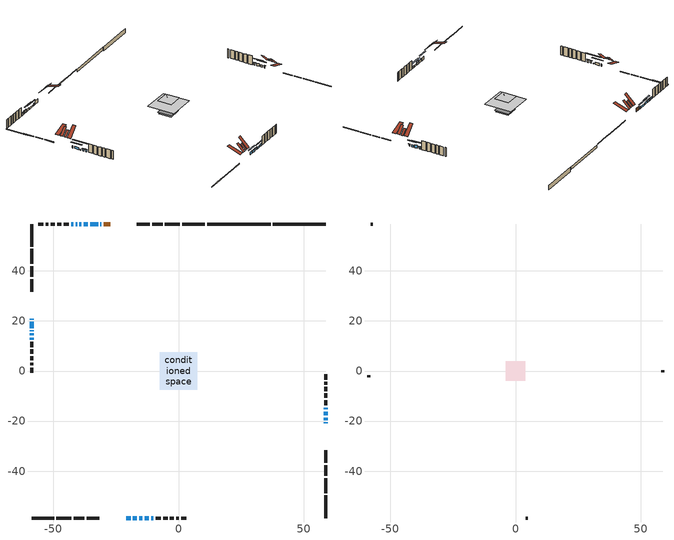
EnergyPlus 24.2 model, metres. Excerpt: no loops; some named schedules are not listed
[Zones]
conditioned space
 floor adiabatic (AdiabaticFloorConstruction): -7.46,-7.46 -7.46,7.46 7.46,7.46 7.46,-7.46 z2.75
 floor foundation (Slab1 construction): -3.57,-3.57 -3.57,3.57 3.57,3.57 3.57,-3.57 z-2.13
 floor foundation (Slab1 construction 1): -3.91,-3.91 -3.91,3.91 3.91,3.91 3.91,-3.91 z-1.22
 wall outside (RimJoist1 construction): 10.52,58.71 1.49,58.71 / -58.71,-58.71 -49.68,-58.71 / -58.71,58.71 -58.71,49.68 / 58.71,-58.71 58.71,-49.68 z0.31:0.61
 wall outside (RimJoist2 construction): 0.56,58.71 -5.44,58.71 / -48.75,-58.71 -42.75,-58.71 / -58.71,48.75 -58.71,42.75 / 58.71,-48.75 58.71,-42.75 z0.31:0.61
 wall outside (RimJoist3 construction): -6.36,58.71 -10.52,58.71 / -41.82,-58.71 -37.67,-58.71 / -58.71,41.82 -58.71,37.67 / 58.71,-41.82 58.71,-37.67 z0.31:0.61
 wall outside (RimJoist4 construction): -11.45,58.71 -16.63,58.71 / -36.74,-58.71 -31.55,-58.71 / -58.71,36.74 -58.71,31.55 / 58.71,-36.74 58.71,-31.55 z0.31:0.61
 wall outside (AdiabaticWallConstruction 1): -27.26,58.71 -29.85,58.71 z0.31:2.34
 wall outside (AdiabaticWallConstruction): 58.71,-20.93 58.71,-20.52 / -40.5,58.71 -41.01,58.71 / 58.71,-15.3 58.71,-14.59 / -41.94,58.71 -42.86,58.71 z0.31:1.38; -30.77,58.71 -31.19,58.71 / -58.71,20.93 -58.71,20.51 / -36.2,58.71 -37.83,58.71 / -38.76,58.71 -39.57,58.71 / -58.71,19.58 -58.71,17.14 / -18.22,-58.71 -16.59,-58.71 / -58.71,13.33 -58.71,12.51 / -10.86,-58.71 -10.02,-58.71 z0.31:1.53; 58.71,-19.59 58.71,-18.58 / -58.71,15.02 -58.71,14.26 z0.31:1.48; 58.71,-17.65 58.71,-16.23 / -20.93,-58.71 -19.15,-58.71 z0.31:1.89; -32.12,58.71 -35.27,58.71 z0.31:1.02; -58.71,16.21 -58.71,15.95 z0.31:0.7; -15.66,-58.71 -14.49,-58.71 z0.31:1.43; -13.57,-58.71 -11.79,-58.71 z0.31:1.17
 wall outside (Wall1 construction): -43.78,58.71 -45.81,58.71 / -9.1,-58.71 -7.07,-58.71 / -58.71,11.59 -58.71,9.56 / 58.71,-13.66 58.71,-11.63 z0.31:5.19
 wall outside (Wall2 construction): -46.74,58.71 -48.49,58.71 / -6.14,-58.71 -4.39,-58.71 / -58.71,8.63 -58.71,6.88 / 58.71,-10.7 58.71,-8.95 z0.31:5.19
 wall outside (Wall3 construction): -49.42,58.71 -51.05,58.71 / -3.46,-58.71 -1.83,-58.71 / -58.71,5.95 -58.71,4.32 / 58.71,-8.02 58.71,-6.39 z0.31:5.19
 wall outside (Wall4 construction): -51.98,58.71 -53.06,58.71 / -0.9,-58.71 0.18,-58.71 / -58.71,3.39 -58.71,2.31 / 58.71,-5.46 58.71,-4.38 z0.31:5.19
 wall outside (Wall5 construction): -53.99,58.71 -56.05,58.71 / 1.11,-58.71 3.17,-58.71 / -58.71,1.38 -58.71,-0.68 / 58.71,-3.45 58.71,-1.39 z0.31:5.19
 wall foundation (FoundationWall1 construction): 37.68,58.71,-2.13 37.68,58.71,0.31 56.61,58.71,0.31 56.61,58.71,0.26 58.71,58.71,0.26 58.71,58.71,-2.13
 wall foundation (FoundationWall2 construction): 36.75,58.71 11.45,58.71 z-1.22:0.3
 window (WindowConstruction): 58.71,-20.93 58.71,-20.52 z0.31:1.38
 window (WindowConstruction 17): -30.77,58.71 -31.19,58.71 z0.31:1.53
 window (WindowConstruction 18): -58.71,20.93 -58.71,20.51 z0.31:1.53
 window (WindowConstruction 7): 58.71,-19.59 58.71,-18.58 z0.31:1.48
 window (WindowConstruction 8): 58.71,-17.65 58.71,-16.23 z0.31:1.89
 window (WindowConstruction 9): -32.12,58.71 -35.27,58.71 z0.31:1.02
 window (WindowConstruction 10): -36.2,58.71 -37.83,58.71 z0.31:1.53
 window (WindowConstruction 11): -38.76,58.71 -39.57,58.71 z0.31:1.53
 window (WindowConstruction 1): -40.5,58.71 -41.01,58.71 z0.31:1.38
 window (WindowConstruction 12): -58.71,19.58 -58.71,17.14 z0.31:1.53
 window (WindowConstruction 13): -20.93,-58.71 -19.15,-58.71 z0.31:1.89
 window (WindowConstruction 14): 58.71,-15.3 58.71,-14.59 z0.31:1.38
 window (WindowConstruction 15): -18.22,-58.71 -16.59,-58.71 z0.31:1.53
 window (WindowConstruction 19): -58.71,16.21 -58.71,15.95 z0.31:0.7
 window (WindowConstruction 2): -41.94,58.71 -42.85,58.71 z0.31:1.38
 window (WindowConstruction 3): -58.71,15.02 -58.71,14.26 z0.31:1.48
 window (WindowConstruction 4): -58.71,13.33 -58.71,12.52 z0.31:1.53
 window (WindowConstruction 5): -15.66,-58.71 -14.5,-58.71 z0.31:1.43
 window (WindowConstruction 6): -13.57,-58.71 -11.79,-58.71 z0.31:1.17
 window (WindowConstruction 16): -10.86,-58.71 -10.02,-58.71 z0.31:1.53
 door (Door): -27.26,58.71 -29.85,58.71 z0.31:2.34
 ceiling adiabatic (AdiabaticFloorConstruction): 7.46,-7.46 7.46,7.46 -7.46,7.46 -7.46,-7.46 z2.75
 roof outside (Roof2 construction): -21.76,58.71,5.19 -21.76,55.05,8.84 -20.47,55.05,8.84 -20.47,58.71,5.19; -26.42,-58.71,5.19 -26.42,-55.05,8.84 -27.72,-55.05,8.84 -27.72,-58.71,5.19; -58.71,26.42,5.19 -55.05,26.42,8.84 -55.05,27.72,8.84 -58.71,27.72,5.19; 58.71,-26.42,5.19 55.05,-26.42,8.84 55.05,-27.72,8.84 58.71,-27.72,5.19
 roof outside (Roof3 construction): -23.63,58.71,5.19 -23.63,56.07,7.83 -22.69,56.07,7.83 -22.69,58.71,5.19; -24.56,-58.71,5.19 -24.56,-56.07,7.83 -25.49,-56.07,7.83 -25.49,-58.71,5.19; -58.71,24.56,5.19 -56.07,24.56,7.83 -56.07,25.49,7.83 -58.71,25.49,5.19; 58.71,-24.56,5.19 56.07,-24.56,7.83 56.07,-25.49,7.83 58.71,-25.49,5.19
attic - vented
 floor to conditioned space (Floor1 construction Reversed): -3.86,-3.86 -3.86,3.86 3.86,3.86 3.86,-3.86 z5.19
 floor to conditioned space (Floor2 construction Reversed): -2.48,-2.48 -2.48,2.48 2.48,2.48 2.48,-2.48 z5.19
 floor to conditioned space (Floor3 construction Reversed): -1.67,-1.67 -1.67,1.67 1.67,1.67 1.67,-1.67 z5.19
 wall outside (Wall6 construction): -56.98,58.71 -57.78,58.71 / 4.1,-58.71 4.9,-58.71 / -58.71,-1.61 -58.71,-2.41 / 58.71,-0.46 58.71,0.34 z0.31:5.19
 roof outside (Roof1 construction): -19.54,58.71,5.19 -19.54,51.2,7.69 -17.56,51.2,7.69 -17.56,58.71,5.19; -28.64,-58.71,5.19 -28.64,-51.2,7.69 -30.62,-51.2,7.69 -30.62,-58.71,5.19; -58.71,28.64,5.19 -51.2,28.64,7.69 -51.2,30.62,7.69 -58.71,30.62,5.19; 58.71,-28.64,5.19 51.2,-28.64,7.69 51.2,-30.62,7.69 58.71,-30.62,5.19
 roof outside (Roof4 construction): -26.33,58.71,5.19 -26.33,53.69,10.21 -24.56,53.69,10.21 -24.56,58.71,5.19; -21.86,-58.71,5.19 -21.86,-53.69,10.21 -23.63,-53.69,10.21 -23.63,-58.71,5.19; -58.71,21.86,5.19 -53.69,21.86,10.21 -53.69,23.63,10.21 -58.71,23.63,5.19; 58.71,-21.86,5.19 53.69,-21.86,10.21 53.69,-23.63,10.21 58.71,-23.63,5.19
shading: 58.71,-20.32 58.71,-21.13 59.12,-21.13 59.12,-20.32 z1.58; 58.71,-16.55 58.71,-21.62 59.12,-21.62 59.12,-16.55 z3.51; 58.71,-14.2 58.71,-19.68 59.12,-19.68 59.12,-14.2 z3.92; -37.3,58.71 -30.09,58.71 -30.09,59.12 -37.3,59.12 z3.05; -39.86,58.71 -34.17,58.71 -34.17,59.12 -39.86,59.12 z3.56; -39.77,58.71 -38.56,58.71 -38.56,59.12 -39.77,59.12 z1.73; -41.21,58.71 -40.3,58.71 -40.3,59.12 -41.21,59.12 z1.58; -58.71,15.11 -58.71,21.61 -59.12,21.61 -59.12,15.11 z3.56; -17.12,-58.71 -22.96,-58.71 -22.96,-59.12 -17.12,-59.12 z3.92; 58.71,-14.39 58.71,-15.5 59.12,-15.5 59.12,-14.39 z1.58; -16.29,-58.71 -18.52,-58.71 -18.52,-59.93 -16.29,-59.93 z1.83; -58.71,11.48 -58.71,20.68 -59.12,20.68 -59.12,11.48 z5.17; -43.06,58.71 -41.74,58.71 -41.74,59.12 -43.06,59.12 z1.58; -58.71,14.06 -58.71,15.22 -59.12,15.22 -59.12,14.06 z1.68; -58.71,12.31 -58.71,13.53 -59.12,13.53 -59.12,12.31 z1.73; -14.29,-58.71 -15.86,-58.71 -15.86,-59.12 -14.29,-59.12 z1.63; -9.76,-58.71 -15.6,-58.71 -15.6,-59.12 -9.76,-59.12 z3.2
[Building]
Building 1: Terrain=Suburbs
[Site:Location]
Ottawa Intl AP_ON: Latitude {deg}=45.32; Longitude {deg}=-75.67; Time Zone {hr}=-5; Elevation {m}=115; Keep Site Location Information=Yes
[Site:GroundTemperature:Shallow]
1.18808, -1.19398, -1.38475, -0.254337, 4.28362, 8.80044, 12.7163, 15.1969, 15.4076, 13.3901, 9.57408, 5.19582
[Site:WaterMainsTemperature]
Calculation Method=Schedule; Temperature Schedule=mains temperature schedule
[Material] Roughness=Rough; Thermal Absorptance=0.9
Name | Thickness {m} | Conductivity {W/m-K} | Density {kg/m3} | Specific Heat {J/kg-K} | Solar Absorptance | Visible Absorptance
asphalt or fiberglass shingles | 0.00635 | 0.162714 | 1121.4 | 1465.45 | 0.4 | 0.4
ceiling loosefill ins | 0.169333 | 0.0480833 | 16.02 | 1046.75 | 0.7 | 0.7
ceiling loosefill ins 1 | 0.0846667 | 0.0480833 | 16.02 | 1046.75 | 0.7 | 0.7
ceiling stud and cavity | 0.1397 | 0.105082 | 65.682 | 1177.47 | 0.7 | 0.7
ceiling stud and cavity 1 | 0.1397 | 0.0936684 | 65.682 | 1177.47 | 0.7 | 0.7
ceiling stud and cavity 2 | 0.0889 | 7.21176 | 20.9862 | 1087.66 | 0.7 | 0.7
concrete 4.0 in. | 0.1016 | 1.803125 | 2242.8 | 837.4 | 0.7 | 0.7
concrete 8.0 in. | 0.2032 | 1.803125 | 2242.8 | 837.4 | 0.7 | 0.7
door material | 0.04445 | 0.053851 | 512.64 | 1214.23 | 0.7 | 0.7
exterior vertical ins | 0.0460229 | 0.029427 | 32.04 | 1214.23 | 0.7 | 0.7
exterior vertical ins 1 | 0.00187669 | 0.029427 | 32.04 | 1214.23 | 0.7 | 0.7
floor covering | 0.0127 | 0.0433444 | 54.468 | 1339.84 | 0.6 | 0.6
floor rigid ins; wall rigid ins 1 | 0.512978 | 0.029427 | 32.04 | 1214.23 | 0.7 | 0.7
floor stud and cavity | 0.1397 | 1.75129 | 37.0049 | 1207.88 | 0.7 | 0.7
furniture material conditioned space 1 | 0.1524 | 0.115458 | 640.8 | 1214.23 | 0.6 | 0.6
gypsum board | 0.0127 | 0.160291 | 801 | 837.4 | 0.6 | 0.6
gypsum board 1 | 0.00254 | 0.160291 | 801 | 837.4 | 0.6 | 0.6
gypsum board 2 | 0.0127 | 0.160291 | 801 | 837.4 | 0.7 | 0.7
osb sheathing 0.5 in. | 0.0127 | 0.115458 | 512.64 | 1214.23 | 0.7 | 0.7
osb sheathing 0.75 in. | 0.01905 | 0.115458 | 512.64 | 1214.23 | 0.7 | 0.7
osb sheathing 2.0 in. | 0.0508 | 0.115458 | 512.64 | 1214.23 | 0.7 | 0.7
rim joist rigid ins; wall rigid ins | 0.051816 | 0.029427 | 32.04 | 1214.23 | 0.7 | 0.7
rim joist stud and cavity | 0.0508 | 0.0402046 | 125.044 | 1163.47 | 0.6 | 0.6
rim joist stud and cavity 1 | 0.0508 | 0.0434763 | 125.044 | 1163.47 | 0.6 | 0.6
rim joist stud and cavity 2 | 0.0508 | 0.0403734 | 125.044 | 1163.47 | 0.6 | 0.6
rim joist stud and cavity 3 | 0.0508 | 0.172285 | 50.32683 | 1063.81 | 0.6 | 0.6
roof stud and cavity | 0.2032 | 0.163124 | 78.34581 | 1123.46 | 0.7 | 0.7
roof stud and cavity 1 | 0.2032 | 0.164052 | 78.34581 | 1123.46 | 0.7 | 0.7
wall stud and cavity | 0.1397 | 0.224124 | 139.0536 | 1170.24 | 0.7 | 0.7
wall stud and cavity 1 | 0.1397 | 0.117713 | 139.0536 | 1170.24 | 0.7 | 0.7
wall stud and cavity 2 | 0.1397 | 0.216185 | 139.0536 | 1170.24 | 0.7 | 0.7
wall stud and cavity 3 | 0.1397 | 0.10344 | 139.0536 | 1170.24 | 0.7 | 0.7
wall stud and cavity 4 | 0.1397 | 0.148854 | 139.0536 | 1170.24 | 0.7 | 0.7
wall stud and cavity 5 | 0.0889 | 6.1454 | 50.32683 | 1063.81 | 0.6 | 0.6
wall stud and cavity 6 | 0.0889 | 0.380278 | 52.3479 | 1209.89 | 0.7 | 0.7
wall stud and cavity 7 | 0.0889 | 0.391764 | 83.0341 | 1211.67 | 0.7 | 0.7
wood siding | 0.0254 | 0.102417 | 544.68 | 1172.36 | 0.4 | 0.4
wood siding 1 | 0.00254 | 0.102417 | 544.68 | 1172.36 | 0.4 | 0.4
wood siding 2; wood siding 3; wood siding 4 | 0.0254 | 0.102417 | 544.68 | 1172.36 | 0.7 | 0.7
[WindowMaterial:SimpleGlazingSystem]
Name | U-Factor {W/m2-K} | Solar Heat Gain Coefficient
WindowMaterial | 2.53863 | 0.42
WindowMaterial 1 | 2.43473 | 0.46
WindowMaterial 10 | 2.31549 | 0.5
WindowMaterial 11 | 3.04227 | 0.45
WindowMaterial 12 | 3.650954 | 0.27
WindowMaterial 2 | 2.25019 | 0.53
WindowMaterial 3 | 2.28085 | 0.52
WindowMaterial 4 | 2.257005 | 0.53
WindowMaterial 5 | 2.19057 | 0.55
WindowMaterial 6 | 2.20988 | 0.55
WindowMaterial 7 | 2.26155 | 0.53
WindowMaterial 8 | 5.03241 | 0.6
WindowMaterial 9 | 2.06622 | 0.6
[Construction]
AdiabaticFloorConstruction: floor stud and cavity, floor rigid ins, osb sheathing 0.75 in., floor covering
AdiabaticWallConstruction: wood siding 3, wall rigid ins 1, wall stud and cavity 6, gypsum board
AdiabaticWallConstruction 1: wood siding 4, wall rigid ins 1, wall stud and cavity 6, gypsum board
Door: door material
Floor1 construction Reversed: gypsum board, ceiling stud and cavity, ceiling loosefill ins
Floor2 construction Reversed: gypsum board, ceiling stud and cavity 1, ceiling loosefill ins 1
Floor3 construction Reversed: gypsum board 1, ceiling stud and cavity 2
FoundationWall1 construction; FoundationWall2 construction: concrete 8.0 in., gypsum board 2
furniture construction conditioned space 1: furniture material conditioned space 1
PartitionWallConstruction: gypsum board, wall stud and cavity 7, gypsum board
RimJoist1 construction: wood siding 2, rim joist rigid ins, osb sheathing 2.0 in., rim joist stud and cavity
RimJoist2 construction: wood siding 2, osb sheathing 2.0 in., rim joist stud and cavity 1
RimJoist3 construction: wood siding 2, rim joist rigid ins, osb sheathing 2.0 in., rim joist stud and cavity 2
RimJoist4 construction: wood siding 2, rim joist stud and cavity 3
Roof1 construction; Roof4 construction: asphalt or fiberglass shingles
Roof2 construction: asphalt or fiberglass shingles, osb sheathing 0.75 in., roof stud and cavity, gypsum board
Roof3 construction: asphalt or fiberglass shingles, osb sheathing 0.75 in., roof stud and cavity 1, gypsum board
Slab1 construction; Slab1 construction 1: concrete 4.0 in.
Wall1 construction: wood siding, wall rigid ins, osb sheathing 0.5 in., wall stud and cavity, gypsum board
Wall2 construction: wood siding, osb sheathing 0.5 in., wall stud and cavity 1, gypsum board
Wall3 construction: wood siding, wall rigid ins, osb sheathing 0.5 in., wall stud and cavity 2, gypsum board
Wall4 construction: wood siding, osb sheathing 0.5 in., wall stud and cavity 3, gypsum board
Wall5 construction: wood siding, osb sheathing 0.5 in., wall stud and cavity 4, gypsum board
Wall6 construction: wood siding 1, wall stud and cavity 5
WindowConstruction: WindowMaterial
WindowConstruction 1: WindowMaterial 1
WindowConstruction 10; WindowConstruction 11; WindowConstruction 4: WindowMaterial 4
WindowConstruction 12; WindowConstruction 15: WindowMaterial 8
WindowConstruction 13: WindowMaterial 9
WindowConstruction 14: WindowMaterial 10
WindowConstruction 16; WindowConstruction 17; WindowConstruction 18: WindowMaterial 11
WindowConstruction 19: WindowMaterial 12
WindowConstruction 2: WindowMaterial 2
WindowConstruction 3: WindowMaterial 3
WindowConstruction 5; WindowConstruction 6: WindowMaterial 5
WindowConstruction 7: WindowMaterial 6
WindowConstruction 8; WindowConstruction 9: WindowMaterial 7
[Zone] Multiplier=1; Part of Total Floor Area=Yes
Name | Volume {m3}
attic - vented | 85.793
conditioned space | 767.9
[Space]
Name | Zone | Volume {m3}
attic - vented 1 | attic - vented | 85.793
conditioned space 1 | conditioned space | 767.9
[ZoneInfiltration:EffectiveLeakageArea]
infil attic - vented 1: Zone or Space=attic - vented 1; Schedule=Always On Discrete; Effective Air Leakage Area {cm2}=4005.89; Stack Coefficient=0.000688408; Wind Coefficient=1.77273e-05
[ZoneMixing]
whole house fan mix: Zone or Space=attic - vented; Schedule=Always On Continuous; Design Flow Rate Calculation Method=Flow/Zone; Design Flow Rate {m3/s}=0; Source Zone or Space=conditioned space
[SurfaceProperty:ExposedFoundationPerimeter] Exposed Perimeter Calculation Method=TotalExposedPerimeter
Name | Total Exposed Perimeter {m}
Slab1 | 21.031
Slab1 1 | 25.298
[InternalMass] Zone or ZoneList=conditioned space; Space or SpaceList=conditioned space 1
Name | Construction | Surface Area {m2}
furniture mass conditioned space 1 | furniture construction conditioned space 1 | 133.932
partition wall mass | PartitionWallConstruction | 334.83
[Lights]
interior lighting: Zone or ZoneList or Space or SpaceList=conditioned space 1; Schedule=interior lighting schedule; Design Level Calculation Method=LightingLevel; Lighting Level {W}=343.2; Return Air Fraction=0; Fraction Radiant=0.6; Fraction Visible=0.2; Fraction Replaceable=1
[People]
occupants: Zone or ZoneList or Space or SpaceList=conditioned space 1; Number of People Schedule=occupants schedule; Number of People Calculation Method=People; Number of People=3; Fraction Radiant=0.314171; Sensible Heat Fraction=0.56303; Activity Level Schedule=occupants activity schedule; Carbon Dioxide Generation Rate {m3/s-W}=0; Enable ASHRAE 55 Comfort Warnings=No; Mean Radiant Temperature Calculation Type=EnclosureAveraged
[ElectricEquipment] Zone or ZoneList or Space or SpaceList=conditioned space 1; Design Level Calculation Method=EquipmentLevel
Name | Schedule | Design Level {W} | Fraction Latent | Fraction Radiant | Fraction Lost
clothes dryer | clothes dryer schedule | 140.772 | 0.015 | 0.081 | 0.85
clothes washer | clothes washer schedule | 32.1985 | 0.03 | 0.162 | 0.7
cooking range | cooking range schedule | 215.147 | 0.08 | 0.432 | 0.2
dishwasher | dishwasher schedule | 66.8632 | 0.3 | 0.18 | 0.4
fridge | fridge schedule | 72.9452 | 0 | 0.6 | 0
mech vent bath fan 0 | mech vent bath fan 0 schedule | 50.2 | 0 | 0 | 1
mech vent bath fan 1 | mech vent bath fan 1 schedule | 50.2 | 0 | 0 | 1
mech vent house fan | mech vent house fan schedule | 0 | 0 | 0 | 1
mech vent house fan cfis | mech vent house fan cfis schedule | 0 | 0 | 0 | 0
mech vent range fan 0 | mech vent range fan 0 schedule | 57 | 0 | 0 | 1
misc plug loads | misc plug loads schedule | 494.7 | 0.045 | 0.513 | 0.1
whole house fan | Always On Discrete | 0 | 0 | 0 | 1
[OtherEquipment] Zone or ZoneList or Space or SpaceList=conditioned space 1; Design Level Calculation Method=EquipmentLevel
Name | Fuel Type | Schedule | Design Level {W} | Fraction Latent | Fraction Radiant | Fraction Lost
clothes dryer 1 | Electricity | clothes dryer schedule | 0 | 0.015 | 0.081 | 0.85
cooking range 1 | Electricity | cooking range schedule | 0 | 0.08 | 0.432 | 0.2
general water use latent | None | general water use schedule | 62.594 | 1 | 0 | 0
general water use sensible | None | general water use schedule | -61.6891 | 0 | 0.6 | 0
mech vent house fan latent load | None | Always On Discrete | 0 | 1 | 0 | 0
mech vent house fan sensible load | None | Always On Discrete | 0 | 0 | 0 | 0
water heater energy adjustment1 | Electricity | Always On Discrete | 0.01 | 0 | 0 | 1
[ZoneInfiltration:DesignFlowRate] Zone or ZoneList or Space or SpaceList=conditioned space 1; Schedule=Always On Discrete; Design Flow Rate Calculation Method=Flow/Zone; Design Flow Rate {m3/s}=0
infil flow; natural vent flow; whole house fan flow
[Foundation:Kiva] Initial Indoor Air Temperature {C}=18; Wall Depth Below Slab {m}=0.2032; Custom Block X Position 1 {m}=0.2159; Custom Block Z Position 1 {m}=0
Name | Wall Height Above Grade {m} | Custom Block Material Name 1 | Custom Block Depth 1 {m}
Foundation Kiva 1 | 0.309982 | exterior vertical ins | 2.43998
Foundation Kiva 2 | 0.300015 | exterior vertical ins 1 | 1.52001
[Foundation:Kiva:Settings]
Soil Conductivity {W/m-K}=0.849921; Soil Density {kg/m3}=1842.3; Soil Specific Heat {J/kg-K}=418.7; Ground Solar Absorptivity=0.9; Ground Thermal Absorptivity=0.9; Ground Surface Roughness {m}=0.03; Far-Field Width {m}=40; Deep-Ground Boundary Condition=ZeroFlux; Deep-Ground Depth {m}=40; Minimum Cell Dimension {m}=0.2; Maximum Cell Growth Coefficient=3; Simulation Timestep=Timestep
[Exterior:Lights]
exterior lighting: Schedule=exterior lighting schedule; Design Level {W}=75.6
[Schedule:Constant]
Name | Hourly Value
Always On Continuous; mech vent house fan schedule; mech vent house fan cfis schedule; Always On Discrete | 1
occupants activity schedule | 117.228
fridge schedule | 0
[Schedule:Week:Daily]
interior lighting schedule Week Rule - Jan1-Jan27: interior lighting schedule day, interior lighting schedule day, interior lighting schedule day, interior lighting schedule day, interior lighting schedule day, interior lighting schedule day, interior lighting schedule day, interior lighting schedule default day, interior lighting schedule default day, interior lighting schedule default day, interior lighting schedule default day, interior lighting schedule default day
interior lighting schedule Week Rule - Jan28-Feb3: interior lighting schedule day, interior lighting schedule day, interior lighting schedule day, interior lighting schedule day, interior lighting schedule day 1, interior lighting schedule day 1, interior lighting schedule day 1, interior lighting schedule default day, interior lighting schedule default day, interior lighting schedule default day, interior lighting schedule default day, interior lighting schedule default day
interior lighting schedule Week Rule - Feb4-Feb24: interior lighting schedule day 1, interior lighting schedule day 1, interior lighting schedule day 1, interior lighting schedule day 1, interior lighting schedule day 1, interior lighting schedule day 1, interior lighting schedule day 1, interior lighting schedule default day, interior lighting schedule default day, interior lighting schedule default day, interior lighting schedule default day, interior lighting schedule default day
interior lighting schedule Week Rule - Feb25-Mar3: interior lighting schedule day 1, interior lighting schedule day 1, interior lighting schedule day 1, interior lighting schedule day 1, interior lighting schedule day 2, interior lighting schedule day 2, interior lighting schedule day 2, interior lighting schedule default day, interior lighting schedule default day, interior lighting schedule default day, interior lighting schedule default day, interior lighting schedule default day
interior lighting schedule Week Rule - Mar4-Mar31: interior lighting schedule day 2, interior lighting schedule day 2, interior lighting schedule day 2, interior lighting schedule day 2, interior lighting schedule day 2, interior lighting schedule day 2, interior lighting schedule day 2, interior lighting schedule default day, interior lighting schedule default day, interior lighting schedule default day, interior lighting schedule default day, interior lighting schedule default day
interior lighting schedule Week Rule - Apr1-Apr28: interior lighting schedule day 3, interior lighting schedule day 3, interior lighting schedule day 3, interior lighting schedule day 3, interior lighting schedule day 3, interior lighting schedule day 3, interior lighting schedule day 3, interior lighting schedule default day, interior lighting schedule default day, interior lighting schedule default day, interior lighting schedule default day, interior lighting schedule default day
interior lighting schedule Week Rule - Apr29-May5: interior lighting schedule day 3, interior lighting schedule day 3, interior lighting schedule day 4, interior lighting schedule day 4, interior lighting schedule day 4, interior lighting schedule day 4, interior lighting schedule day 4, interior lighting schedule default day, interior lighting schedule default day, interior lighting schedule default day, interior lighting schedule default day, interior lighting schedule default day
interior lighting schedule Week Rule - May6-May26: interior lighting schedule day 4, interior lighting schedule day 4, interior lighting schedule day 4, interior lighting schedule day 4, interior lighting schedule day 4, interior lighting schedule day 4, interior lighting schedule day 4, interior lighting schedule default day, interior lighting schedule default day, interior lighting schedule default day, interior lighting schedule default day, interior lighting schedule default day
interior lighting schedule Week Rule - May27-Jun2: interior lighting schedule day 4, interior lighting schedule day 4, interior lighting schedule day 4, interior lighting schedule day 4, interior lighting schedule day 4, interior lighting schedule day 5, interior lighting schedule day 5, interior lighting schedule default day, interior lighting schedule default day, interior lighting schedule default day, interior lighting schedule default day, interior lighting schedule default day
interior lighting schedule Week Rule - Jun3-Jun30: interior lighting schedule day 5, interior lighting schedule day 5, interior lighting schedule day 5, interior lighting schedule day 5, interior lighting schedule day 5, interior lighting schedule day 5, interior lighting schedule day 5, interior lighting schedule default day, interior lighting schedule default day, interior lighting schedule default day, interior lighting schedule default day, interior lighting schedule default day
interior lighting schedule Week Rule - Jul1-Jul28: interior lighting schedule day 6, interior lighting schedule day 6, interior lighting schedule day 6, interior lighting schedule day 6, interior lighting schedule day 6, interior lighting schedule day 6, interior lighting schedule day 6, interior lighting schedule default day, interior lighting schedule default day, interior lighting schedule default day, interior lighting schedule default day, interior lighting schedule default day
interior lighting schedule Week Rule - Jul29-Aug4: interior lighting schedule day 6, interior lighting schedule day 6, interior lighting schedule day 6, interior lighting schedule day 7, interior lighting schedule day 7, interior lighting schedule day 7, interior lighting schedule day 7, interior lighting schedule default day, interior lighting schedule default day, interior lighting schedule default day, interior lighting schedule default day, interior lighting schedule default day
interior lighting schedule Week Rule - Aug5-Aug25: interior lighting schedule day 7, interior lighting schedule day 7, interior lighting schedule day 7, interior lighting schedule day 7, interior lighting schedule day 7, interior lighting schedule day 7, interior lighting schedule day 7, interior lighting schedule default day, interior lighting schedule default day, interior lighting schedule default day, interior lighting schedule default day, interior lighting schedule default day
interior lighting schedule Week Rule - Aug26-Sep1: interior lighting schedule day 7, interior lighting schedule day 7, interior lighting schedule day 7, interior lighting schedule day 7, interior lighting schedule day 7, interior lighting schedule day 7, interior lighting schedule day 8, interior lighting schedule default day, interior lighting schedule default day, interior lighting schedule default day, interior lighting schedule default day, interior lighting schedule default day
interior lighting schedule Week Rule - Sep2-Sep29: interior lighting schedule day 8, interior lighting schedule day 8, interior lighting schedule day 8, interior lighting schedule day 8, interior lighting schedule day 8, interior lighting schedule day 8, interior lighting schedule day 8, interior lighting schedule default day, interior lighting schedule default day, interior lighting schedule default day, interior lighting schedule default day, interior lighting schedule default day
interior lighting schedule Week Rule - Sep30-Oct6: interior lighting schedule day 8, interior lighting schedule day 9, interior lighting schedule day 9, interior lighting schedule day 9, interior lighting schedule day 9, interior lighting schedule day 9, interior lighting schedule day 9, interior lighting schedule default day, interior lighting schedule default day, interior lighting schedule default day, interior lighting schedule default day, interior lighting schedule default day
interior lighting schedule Week Rule - Oct7-Oct27: interior lighting schedule day 9, interior lighting schedule day 9, interior lighting schedule day 9, interior lighting schedule day 9, interior lighting schedule day 9, interior lighting schedule day 9, interior lighting schedule day 9, interior lighting schedule default day, interior lighting schedule default day, interior lighting schedule default day, interior lighting schedule default day, interior lighting schedule default day
interior lighting schedule Week Rule - Oct28-Nov3: interior lighting schedule day 9, interior lighting schedule day 9, interior lighting schedule day 9, interior lighting schedule day 9, interior lighting schedule day 10, interior lighting schedule day 10, interior lighting schedule day 10, interior lighting schedule default day, interior lighting schedule default day, interior lighting schedule default day, interior lighting schedule default day, interior lighting schedule default day
interior lighting schedule Week Rule - Nov4-Nov24: interior lighting schedule day 10, interior lighting schedule day 10, interior lighting schedule day 10, interior lighting schedule day 10, interior lighting schedule day 10, interior lighting schedule day 10, interior lighting schedule day 10, interior lighting schedule default day, interior lighting schedule default day, interior lighting schedule default day, interior lighting schedule default day, interior lighting schedule default day
interior lighting schedule Week Rule - Nov25-Dec1: interior lighting schedule day 10, interior lighting schedule day 10, interior lighting schedule day 10, interior lighting schedule day 10, interior lighting schedule day 10, interior lighting schedule day 10, interior lighting schedule day 11, interior lighting schedule default day, interior lighting schedule default day, interior lighting schedule default day, interior lighting schedule default day, interior lighting schedule default day
interior lighting schedule Week Rule - Dec2-Dec31: interior lighting schedule day 11, interior lighting schedule day 11, interior lighting schedule day 11, interior lighting schedule day 11, interior lighting schedule day 11, interior lighting schedule day 11, interior lighting schedule day 11, interior lighting schedule default day, interior lighting schedule default day, interior lighting schedule default day, interior lighting schedule default day, interior lighting schedule default day
occupants schedule Week Rule - Jan1-Dec31: occupants schedule day, occupants schedule day, occupants schedule day, occupants schedule day, occupants schedule day, occupants schedule day, occupants schedule day, occupants schedule default day, occupants schedule default day, occupants schedule default day, occupants schedule default day, occupants schedule default day
clothes dryer schedule Week Rule - Jan1-Dec31: clothes dryer schedule day, clothes dryer schedule day, clothes dryer schedule day, clothes dryer schedule day, clothes dryer schedule day, clothes dryer schedule day, clothes dryer schedule day, clothes dryer schedule default day, clothes dryer schedule default day, clothes dryer schedule default day, clothes dryer schedule default day, clothes dryer schedule default day
clothes washer schedule Week Rule - Jan1-Dec31: clothes washer schedule day, clothes washer schedule day, clothes washer schedule day, clothes washer schedule day, clothes washer schedule day, clothes washer schedule day, clothes washer schedule day, clothes washer schedule default day, clothes washer schedule default day, clothes washer schedule default day, clothes washer schedule default day, clothes washer schedule default day
cooking range schedule Week Rule - Jan1-Dec31: cooking range schedule day, cooking range schedule day, cooking range schedule day, cooking range schedule day, cooking range schedule day, cooking range schedule day, cooking range schedule day, cooking range schedule default day, cooking range schedule default day, cooking range schedule default day, cooking range schedule default day, cooking range schedule default day
dishwasher schedule Week Rule - Jan1-Dec31: dishwasher schedule day, dishwasher schedule day, dishwasher schedule day, dishwasher schedule day, dishwasher schedule day, dishwasher schedule day, dishwasher schedule day, dishwasher schedule default day, dishwasher schedule default day, dishwasher schedule default day, dishwasher schedule default day, dishwasher schedule default day
mech vent bath fan 0 schedule Week Rule - Jan1-Dec31: mech vent bath fan 0 schedule day, mech vent bath fan 0 schedule day, mech vent bath fan 0 schedule day, mech vent bath fan 0 schedule day, mech vent bath fan 0 schedule day, mech vent bath fan 0 schedule day, mech vent bath fan 0 schedule day, mech vent bath fan 0 schedule default day, mech vent bath fan 0 schedule default day, mech vent bath fan 0 schedule default day, mech vent bath fan 0 schedule default day, mech vent bath fan 0 schedule default day
mech vent bath fan 1 schedule Week Rule - Jan1-Dec31: mech vent bath fan 1 schedule day, mech vent bath fan 1 schedule day, mech vent bath fan 1 schedule day, mech vent bath fan 1 schedule day, mech vent bath fan 1 schedule day, mech vent bath fan 1 schedule day, mech vent bath fan 1 schedule day, mech vent bath fan 1 schedule default day, mech vent bath fan 1 schedule default day, mech vent bath fan 1 schedule default day, mech vent bath fan 1 schedule default day, mech vent bath fan 1 schedule default day
[Schedule:Year]
interior lighting schedule: interior lighting schedule Week Rule - Jan1-Jan27, 1, 1, 1, 27, interior lighting schedule Week Rule - Jan28-Feb3, 1, 28, 2, 3, interior lighting schedule Week Rule - Feb4-Feb24, 2, 4, 2, 24, interior lighting schedule Week Rule - Feb25-Mar3, 2, 25, 3, 3, interior lighting schedule Week Rule - Mar4-Mar31, 3, 4, 3, 31, interior lighting schedule Week Rule - Apr1-Apr28, 4, 1, 4, 28, interior lighting schedule Week Rule - Apr29-May5, 4, 29, 5, 5, interior lighting schedule Week Rule - May6-May26, 5, 6, 5, 26, interior lighting schedule Week Rule - May27-Jun2, 5, 27, 6, 2, interior lighting schedule Week Rule - Jun3-Jun30, 6, 3, 6, 30, interior lighting schedule Week Rule - Jul1-Jul28, 7, 1, 7, 28, interior lighting schedule Week Rule - Jul29-Aug4, 7, 29, 8, 4, interior lighting schedule Week Rule - Aug5-Aug25, 8, 5, 8, 25, interior lighting schedule Week Rule - Aug26-Sep1, 8, 26, 9, 1, interior lighting schedule Week Rule - Sep2-Sep29, 9, 2, 9, 29, interior lighting schedule Week Rule - Sep30-Oct6, 9, 30, 10, 6, interior lighting schedule Week Rule - Oct7-Oct27, 10, 7, 10, 27, interior lighting schedule Week Rule - Oct28-Nov3, 10, 28, 11, 3, interior lighting schedule Week Rule - Nov4-Nov24, 11, 4, 11, 24, interior lighting schedule Week Rule - Nov25-Dec1, 11, 25, 12, 1, interior lighting schedule Week Rule - Dec2-Dec31, 12, 2, 12, 31
occupants schedule: occupants schedule Week Rule - Jan1-Dec31, 1, 1, 12, 31
clothes dryer schedule: clothes dryer schedule Week Rule - Jan1-Dec31, 1, 1, 12, 31
clothes washer schedule: clothes washer schedule Week Rule - Jan1-Dec31, 1, 1, 12, 31
cooking range schedule: cooking range schedule Week Rule - Jan1-Dec31, 1, 1, 12, 31
dishwasher schedule: dishwasher schedule Week Rule - Jan1-Dec31, 1, 1, 12, 31
mech vent bath fan 0 schedule: mech vent bath fan 0 schedule Week Rule - Jan1-Dec31, 1, 1, 12, 31
mech vent bath fan 1 schedule: mech vent bath fan 1 schedule Week Rule - Jan1-Dec31, 1, 1, 12, 31
mech vent range fan 0 schedule: mech vent range fan 0 schedule Week Rule - Jan1-Dec31, 1, 1, 12, 31
misc plug loads schedule: misc plug loads schedule Week Rule - Jan1-Dec31, 1, 1, 12, 31
general water use schedule: general water use schedule Week Rule - Jan1-Dec31, 1, 1, 12, 31
exterior lighting schedule: exterior lighting schedule Week Rule - Jan1-Jan27, 1, 1, 1, 27, exterior lighting schedule Week Rule - Jan28-Feb3, 1, 28, 2, 3, exterior lighting schedule Week Rule - Feb4-Feb24, 2, 4, 2, 24, exterior lighting schedule Week Rule - Feb25-Mar3, 2, 25, 3, 3, exterior lighting schedule Week Rule - Mar4-Mar31, 3, 4, 3, 31, exterior lighting schedule Week Rule - Apr1-Apr28, 4, 1, 4, 28, exterior lighting schedule Week Rule - Apr29-May5, 4, 29, 5, 5, exterior lighting schedule Week Rule - May6-May26, 5, 6, 5, 26, exterior lighting schedule Week Rule - May27-Jun2, 5, 27, 6, 2, exterior lighting schedule Week Rule - Jun3-Jun30, 6, 3, 6, 30, exterior lighting schedule Week Rule - Jul1-Jul28, 7, 1, 7, 28, exterior lighting schedule Week Rule - Jul29-Aug4, 7, 29, 8, 4, exterior lighting schedule Week Rule - Aug5-Aug25, 8, 5, 8, 25, exterior lighting schedule Week Rule - Aug26-Sep1, 8, 26, 9, 1, exterior lighting schedule Week Rule - Sep2-Sep29, 9, 2, 9, 29, exterior lighting schedule Week Rule - Sep30-Oct6, 9, 30, 10, 6, exterior lighting schedule Week Rule - Oct7-Oct27, 10, 7, 10, 27, exterior lighting schedule Week Rule - Oct28-Nov3, 10, 28, 11, 3, exterior lighting schedule Week Rule - Nov4-Nov24, 11, 4, 11, 24, exterior lighting schedule Week Rule - Nov25-Dec1, 11, 25, 12, 1, exterior lighting schedule Week Rule - Dec2-Dec31, 12, 2, 12, 31
[Schedule:Compact]
mains temperature schedule: Through: 01/01, For: AllDays, Until: 24:00, 5.98056, Through: 01/02, For: AllDays, Until: 24:00, 5.90111, Through: 01/03, For: AllDays, Until: 24:00, 5.82222, Through: 01/04, For: AllDays, Until: 24:00, 5.74556, Through: 01/05, For: AllDays, Until: 24:00, 5.66944, Through: 01/06, For: AllDays, Until: 24:00, 5.595, Through: 01/07, For: AllDays, Until: 24:00, 5.52222, Through: 01/08, For: AllDays, Until: 24:00, 5.45, Through: 01/09, For: AllDays, Until: 24:00, 5.38, Through: 01/10, For: AllDays, Until: 24:00, 5.31111, Through: 01/11, For: AllDays, Until: 24:00, 5.24333, Through: 01/12, For: AllDays, Until: 24:00, 5.17778, Through: 01/13, For: AllDays, Until: 24:00, 5.11333, Through: 01/14, For: AllDays, Until: 24:00, 5.05, Through: 01/15, For: AllDays, Until: 24:00, 4.98833, Through: 01/16, For: AllDays, Until: 24:00, 4.92889, Through: 01/17, For: AllDays, Until: 24:00, 4.87, Through: 01/18, For: AllDays, Until: 24:00, 4.81333, Through: 01/19, For: AllDays, Until: 24:00, 4.75833, Through: 01/20, For: AllDays, Until: 24:00, 4.70444, Through: 01/21, For: AllDays, Until: 24:00, 4.65278, Through: 01/22, For: AllDays, Until: 24:00, 4.60222, Through: 01/23, For: AllDays, Until: 24:00, 4.55333, Through: 01/24, For: AllDays, Until: 24:00, 4.50667, Through: 01/25, For: AllDays, Until: 24:00, 4.46111, Through: 01/26, For: AllDays, Until: 24:00, 4.41722, Through: 01/27, For: AllDays, Until: 24:00, 4.37556, Through: 01/28, For: AllDays, Until: 24:00, 4.335, Through: 01/29, For: AllDays, Until: 24:00, 4.29667, Through: 01/30, For: AllDays, Until: 24:00, 4.26, Through: 01/31, For: AllDays, Until: 24:00, 4.225, Through: 02/01, For: AllDays, Until: 24:00, 4.19167, Through: 02/02, For: AllDays, Until: 24:00, 4.16, Through: 02/03, For: AllDays, Until: 24:00, 4.13056, Through: 02/04, For: AllDays, Until: 24:00, 4.10278, Through: 02/05, For: AllDays, Until: 24:00, 4.07667, Through: 02/06, For: AllDays, Until: 24:00, 4.05222, Through: 02/07, For: AllDays, Until: 24:00, 4.03, Through: 02/08, For: AllDays, Until: 24:00, 4.00889, Through: 02/09, For: AllDays, Until: 24:00, 3.99056, Through: 02/10, For: AllDays, Until: 24:00, 3.97333, Through: 02/11, For: AllDays, Until: 24:00, 3.95833, Through: 02/12, For: AllDays, Until: 24:00, 3.945, Through: 02/13, For: AllDays, Until: 24:00, 3.93333, Through: 02/14, For: AllDays, Until: 24:00, 3.92389, Through: 02/15, For: AllDays, Until: 24:00, 3.91611, Through: 02/16, For: AllDays, Until: 24:00, 3.91, Through: 02/17, For: AllDays, Until: 24:00, 3.90611, Through: 02/18, For: AllDays, Until: 24:00, 3.90389, Through: 02/19, For: AllDays, Until: 24:00, 3.90389, Through: 02/20, For: AllDays, Until: 24:00, 3.905, Through: 02/21, For: AllDays, Until: 24:00, 3.90889, Through: 02/22, For: AllDays, Until: 24:00, 3.91389, Through: 02/23, For: AllDays, Until: 24:00, 3.92111, Through: 02/24, For: AllDays, Until: 24:00, 3.93, Through: 02/25, For: AllDays, Until: 24:00, 3.94056, Through: 02/26, For: AllDays, Until: 24:00, 3.95333, Through: 02/27, For: AllDays, Until: 24:00, 3.96778, Through: 02/28, For: AllDays, Until: 24:00, 3.98444, Through: 03/01, For: AllDays, Until: 24:00, 4.00278, Through: 03/02, For: AllDays, Until: 24:00, 4.02278, Through: 03/03, For: AllDays, Until: 24:00, 4.04444, Through: 03/04, For: AllDays, Until: 24:00, 4.06833, Through: 03/05, For: AllDays, Until: 24:00, 4.09389, Through: 03/06, For: AllDays, Until: 24:00, 4.12111, Through: 03/07, For: AllDays, Until: 24:00, 4.15, Through: 03/08, For: AllDays, Until: 24:00, 4.18111, Through: 03/09, For: AllDays, Until: 24:00, 4.21333, Through: 03/10, For: AllDays, Until: 24:00, 4.24778, Through: 03/11, For: AllDays, Until: 24:00, 4.28389, Through: 03/12, For: AllDays, Until: 24:00, 4.32222, Through: 03/13, For: AllDays, Until: 24:00, 4.36167, Through: 03/14, For: AllDays, Until: 24:00, 4.40333, Through: 03/15, For: AllDays, Until: 24:00, 4.44611, Through: 03/16, For: AllDays, Until: 24:00, 4.49111, Through: 03/17, For: AllDays, Until: 24:00, 4.53722, Through: 03/18, For: AllDays, Until: 24:00, 4.58556, Through: 03/19, For: AllDays, Until: 24:00, 4.63556, Through: 03/20, For: AllDays, Until: 24:00, 4.68667, Through: 03/21, For: AllDays, Until: 24:00, 4.74, Through: 03/22, For: AllDays, Until: 24:00, 4.79444, Through: 03/23, For: AllDays, Until: 24:00, 4.85111, Through: 03/24, For: AllDays, Until: 24:00, 4.90889, Through: 03/25, For: AllDays, Until: 24:00, 4.96833, Through: 03/26, For: AllDays, Until: 24:00, 5.02944, Through: 03/27, For: AllDays, Until: 24:00, 5.09167, Through: 03/28, For: AllDays, Until: 24:00, 5.15556, Through: 03/29, For: AllDays, Until: 24:00, 5.22111, Through: 03/30, For: AllDays, Until: 24:00, 5.28833, Through: 03/31, For: AllDays, Until: 24:00, 5.35667, Through: 04/01, For: AllDays, Until: 24:00, 5.42667, Through: 04/02, For: AllDays, Until: 24:00, 5.49778, Through: 04/03, For: AllDays, Until: 24:00, 5.57056, Through: 04/04, For: AllDays, Until: 24:00, 5.64444, Through: 04/05, For: AllDays, Until: 24:00, 5.71944, Through: 04/06, For: AllDays, Until: 24:00, 5.79611, Through: 04/07, For: AllDays, Until: 24:00, 5.87444, Through: 04/08, For: AllDays, Until: 24:00, 5.95389, Through: 04/09, For: AllDays, Until: 24:00, 6.03389, Through: 04/10, For: AllDays, Until: 24:00, 6.11611, Through: 04/11, For: AllDays, Until: 24:00, 6.19889, Through: 04/12, For: AllDays, Until: 24:00, 6.28278, Through: 04/13, For: AllDays, Until: 24:00, 6.36833, Through: 04/14, For: AllDays, Until: 24:00, 6.45444, Through: 04/15, For: AllDays, Until: 24:00, 6.54222, Through: 04/16, For: AllDays, Until: 24:00, 6.63056, Through: 04/17, For: AllDays, Until: 24:00, 6.72056, Through: 04/18, For: AllDays, Until: 24:00, 6.81111, Through: 04/19, For: AllDays, Until: 24:00, 6.90278, Through: 04/20, For: AllDays, Until: 24:00, 6.99556, Through: 04/21, For: AllDays, Until: 24:00, 7.08889, Through: 04/22, For: AllDays, Until: 24:00, 7.18333, Through: 04/23, For: AllDays, Until: 24:00, 7.27889, Through: 04/24, For: AllDays, Until: 24:00, 7.375, Through: 04/25, For: AllDays, Until: 24:00, 7.47222, Through: 04/26, For: AllDays, Until: 24:00, 7.57, Through: 04/27, For: AllDays, Until: 24:00, 7.66889, Through: 04/28, For: AllDays, Until: 24:00, 7.76833, Through: 04/29, For: AllDays, Until: 24:00, 7.86833, Through: 04/30, For: AllDays, Until: 24:00, 7.96889, Through: 05/01, For: AllDays, Until: 24:00, 8.07056, Through: 05/02, For: AllDays, Until: 24:00, 8.17278, Through: 05/03, For: AllDays, Until: 24:00, 8.275, Through: 05/04, For: AllDays, Until: 24:00, 8.37833, Through: 05/05, For: AllDays, Until: 24:00, 8.48222, Through: 05/06, For: AllDays, Until: 24:00, 8.58667, Through: 05/07, For: AllDays, Until: 24:00, 8.69111, Through: 05/08, For: AllDays, Until: 24:00, 8.79667, Through: 05/09, For: AllDays, Until: 24:00, 8.90222, Through: 05/10, For: AllDays, Until: 24:00, 9.00833, Through: 05/11, For: AllDays, Until: 24:00, 9.11444, Through: 05/12, For: AllDays, Until: 24:00, 9.22111, Through: 05/13, For: AllDays, Until: 24:00, 9.32778, Through: 05/14, For: AllDays, Until: 24:00, 9.435, Through: 05/15, For: AllDays, Until: 24:00, 9.54278, Through: 05/16, For: AllDays, Until: 24:00, 9.65, Through: 05/17, For: AllDays, Until: 24:00, 9.75778, Through: 05/18, For: AllDays, Until: 24:00, 9.86611, Through: 05/19, For: AllDays, Until: 24:00, 9.97389, Through: 05/20, For: AllDays, Until: 24:00, 10.0822, Through: 05/21, For: AllDays, Until: 24:00, 10.19, Through: 05/22, For: AllDays, Until: 24:00, 10.2983, Through: 05/23, For: AllDays, Until: 24:00, 10.4061, Through: 05/24, For: AllDays, Until: 24:00, 10.5139, Through: 05/25, For: AllDays, Until: 24:00, 10.6222, Through: 05/26, For: AllDays, Until: 24:00, 10.73, Through: 05/27, For: AllDays, Until: 24:00, 10.8372, Through: 05/28, For: AllDays, Until: 24:00, 10.945, Through: 05/29, For: AllDays, Until: 24:00, 11.0517, Through: 05/30, For: AllDays, Until: 24:00, 11.1589, Through: 05/31, For: AllDays, Until: 24:00, 11.2656, Through: 06/01, For: AllDays, Until: 24:00, 11.3717, Through: 06/02, For: AllDays, Until: 24:00, 11.4778, Through: 06/03, For: AllDays, Until: 24:00, 11.5833, Through: 06/04, For: AllDays, Until: 24:00, 11.6883, Through: 06/05, For: AllDays, Until: 24:00, 11.7933, Through: 06/06, For: AllDays, Until: 24:00, 11.8972, Through: 06/07, For: AllDays, Until: 24:00, 12.0011, Through: 06/08, For: AllDays, Until: 24:00, 12.1044, Through: 06/09, For: AllDays, Until: 24:00, 12.2067, Through: 06/10, For: AllDays, Until: 24:00, 12.3089, Through: 06/11, For: AllDays, Until: 24:00, 12.4106, Through: 06/12, For: AllDays, Until: 24:00, 12.5111, Through: 06/13, For: AllDays, Until: 24:00, 12.6111, Through: 06/14, For: AllDays, Until: 24:00, 12.7106, Through: 06/15, For: AllDays, Until: 24:00, 12.8089, Through: 06/16, For: AllDays, Until: 24:00, 12.9067, Through: 06/17, For: AllDays, Until: 24:00, 13.0039, Through: 06/18, For: AllDays, Until: 24:00, 13.1, Through: 06/19, For: AllDays, Until: 24:00, 13.195, Through: 06/20, For: AllDays, Until: 24:00, 13.2894, Through: 06/21, For: AllDays, Until: 24:00, 13.3833, Through: 06/22, For: AllDays, Until: 24:00, 13.4756, Through: 06/23, For: AllDays, Until: 24:00, 13.5672, Through: 06/24, For: AllDays, Until: 24:00, 13.6578, Through: 06/25, For: AllDays, Until: 24:00, 13.7472, Through: 06/26, For: AllDays, Until: 24:00, 13.8356, Through: 06/27, For: AllDays, Until: 24:00, 13.9233, Through: 06/28, For: AllDays, Until: 24:00, 14.0094, Through: 06/29, For: AllDays, Until: 24:00, 14.0944, Through: 06/30, For: AllDays, Until: 24:00, 14.1789, Through: 07/01, For: AllDays, Until: 24:00, 14.2617, Through: 07/02, For: AllDays, Until: 24:00, 14.3433, Through: 07/03, For: AllDays, Until: 24:00, 14.4233, Through: 07/04, For: AllDays, Until: 24:00, 14.5028, Through: 07/05, For: AllDays, Until: 24:00, 14.5806, Through: 07/06, For: AllDays, Until: 24:00, 14.6567, Through: 07/07, For: AllDays, Until: 24:00, 14.7322, Through: 07/08, For: AllDays, Until: 24:00, 14.8061, Through: 07/09, For: AllDays, Until: 24:00, 14.8783, Through: 07/10, For: AllDays, Until: 24:00, 14.9494, Through: 07/11, For: AllDays, Until: 24:00, 15.0194, Through: 07/12, For: AllDays, Until: 24:00, 15.0878, Through: 07/13, For: AllDays, Until: 24:00, 15.1544, Through: 07/14, For: AllDays, Until: 24:00, 15.22, Through: 07/15, For: AllDays, Until: 24:00, 15.2833, Through: 07/16, For: AllDays, Until: 24:00, 15.3461, Through: 07/17, For: AllDays, Until: 24:00, 15.4067, Through: 07/18, For: AllDays, Until: 24:00, 15.4661, Through: 07/19, For: AllDays, Until: 24:00, 15.5239, Through: 07/20, For: AllDays, Until: 24:00, 15.58, Through: 07/21, For: AllDays, Until: 24:00, 15.6344, Through: 07/22, For: AllDays, Until: 24:00, 15.6872, Through: 07/23, For: AllDays, Until: 24:00, 15.7383, Through: 07/24, For: AllDays, Until: 24:00, 15.7883, Through: 07/25, For: AllDays, Until: 24:00, 15.8361, Through: 07/26, For: AllDays, Until: 24:00, 15.8822, Through: 07/27, For: AllDays, Until: 24:00, 15.9272, Through: 07/28, For: AllDays, Until: 24:00, 15.97, Through: 07/29, For: AllDays, Until: 24:00, 16.0111, Through: 07/30, For: AllDays, Until: 24:00, 16.0506, Through: 07/31, For: AllDays, Until: 24:00, 16.0883, Through: 08/01, For: AllDays, Until: 24:00, 16.1244, Through: 08/02, For: AllDays, Until: 24:00, 16.1583, Through: 08/03, For: AllDays, Until: 24:00, 16.1911, Through: 08/04, For: AllDays, Until: 24:00, 16.2217, Through: 08/05, For: AllDays, Until: 24:00, 16.2506, Through: 08/06, For: AllDays, Until: 24:00, 16.2778, Through: 08/07, For: AllDays, Until: 24:00, 16.3028, Through: 08/08, For: AllDays, Until: 24:00, 16.3267, Through: 08/09, For: AllDays, Until: 24:00, 16.3483, Through: 08/10, For: AllDays, Until: 24:00, 16.3678, Through: 08/11, For: AllDays, Until: 24:00, 16.3861, Through: 08/12, For: AllDays, Until: 24:00, 16.4022, Through: 08/13, For: AllDays, Until: 24:00, 16.4167, Through: 08/14, For: AllDays, Until: 24:00, 16.4289, Through: 08/15, For: AllDays, Until: 24:00, 16.4394, Through: 08/16, For: AllDays, Until: 24:00, 16.4483, Through: 08/17, For: AllDays, Until: 24:00, 16.455, Through: 08/18, For: AllDays, Until: 24:00, 16.4606, Through: 08/19, For: AllDays, Until: 24:00, 16.4633, Through: 08/20, For: AllDays, Until: 24:00, 16.465, Through: 08/21, For: AllDays, Until: 24:00, 16.4644, Through: 08/22, For: AllDays, Until: 24:00, 16.4622, Through: 08/23, For: AllDays, Until: 24:00, 16.4578, Through: 08/24, For: AllDays, Until: 24:00, 16.4517, Through: 08/25, For: AllDays, Until: 24:00, 16.4439, Through: 08/26, For: AllDays, Until: 24:00, 16.4339, Through: 08/27, For: AllDays, Until: 24:00, 16.4222, Through: 08/28, For: AllDays, Until: 24:00, 16.4089, Through: 08/29, For: AllDays, Until: 24:00, 16.3933, Through: 08/30, For: AllDays, Until: 24:00, 16.3761, Through: 08/31, For: AllDays, Until: 24:00, 16.3572, Through: 09/01, For: AllDays, Until: 24:00, 16.3361, Through: 09/02, For: AllDays, Until: 24:00, 16.3139, Through: 09/03, For: AllDays, Until: 24:00, 16.2894, Through: 09/04, For: AllDays, Until: 24:00, 16.2628, Through: 09/05, For: AllDays, Until: 24:00, 16.235, Through: 09/06, For: AllDays, Until: 24:00, 16.205, Through: 09/07, For: AllDays, Until: 24:00, 16.1733, Through: 09/08, For: AllDays, Until: 24:00, 16.14, Through: 09/09, For: AllDays, Until: 24:00, 16.1044, Through: 09/10, For: AllDays, Until: 24:00, 16.0678, Through: 09/11, For: AllDays, Until: 24:00, 16.0289, Through: 09/12, For: AllDays, Until: 24:00, 15.9889, Through: 09/13, For: AllDays, Until: 24:00, 15.9467, Through: 09/14, For: AllDays, Until: 24:00, 15.9028, Through: 09/15, For: AllDays, Until: 24:00, 15.8572, Through: 09/16, For: AllDays, Until: 24:00, 15.81, Through: 09/17, For: AllDays, Until: 24:00, 15.7611, Through: 09/18, For: AllDays, Until: 24:00, 15.7106, Through: 09/19, For: AllDays, Until: 24:00, 15.6583, Through: 09/20, For: AllDays, Until: 24:00, 15.6044, Through: 09/21, For: AllDays, Until: 24:00, 15.5489, Through: 09/22, For: AllDays, Until: 24:00, 15.4922, Through: 09/23, For: AllDays, Until: 24:00, 15.4333, Through: 09/24, For: AllDays, Until: 24:00, 15.3733, Through: 09/25, For: AllDays, Until: 24:00, 15.3117, Through: 09/26, For: AllDays, Until: 24:00, 15.2483, Through: 09/27, For: AllDays, Until: 24:00, 15.1839, Through: 09/28, For: AllDays, Until: 24:00, 15.1178, Through: 09/29, For: AllDays, Until: 24:00, 15.05, Through: 09/30, For: AllDays, Until: 24:00, 14.9811, Through: 10/01, For: AllDays, Until: 24:00, 14.9106, Through: 10/02, For: AllDays, Until: 24:00, 14.8389, Through: 10/03, For: AllDays, Until: 24:00, 14.7656, Through: 10/04, For: AllDays, Until: 24:00, 14.6906, Through: 10/05, For: AllDays, Until: 24:00, 14.615, Through: 10/06, For: AllDays, Until: 24:00, 14.5378, Through: 10/07, For: AllDays, Until: 24:00, 14.4589, Through: 10/08, For: AllDays, Until: 24:00, 14.3794, Through: 10/09, For: AllDays, Until: 24:00, 14.2983, Through: 10/10, For: AllDays, Until: 24:00, 14.2161, Through: 10/11, For: AllDays, Until: 24:00, 14.1322, Through: 10/12, For: AllDays, Until: 24:00, 14.0478, Through: 10/13, For: AllDays, Until: 24:00, 13.9622, Through: 10/14, For: AllDays, Until: 24:00, 13.875, Through: 10/15, For: AllDays, Until: 24:00, 13.7872, Through: 10/16, For: AllDays, Until: 24:00, 13.6983, Through: 10/17, For: AllDays, Until: 24:00, 13.6078, Through: 10/18, For: AllDays, Until: 24:00, 13.5167, Through: 10/19, For: AllDays, Until: 24:00, 13.425, Through: 10/20, For: AllDays, Until: 24:00, 13.3317, Through: 10/21, For: AllDays, Until: 24:00, 13.2378, Through: 10/22, For: AllDays, Until: 24:00, 13.1428, Through: 10/23, For: AllDays, Until: 24:00, 13.0472, Through: 10/24, For: AllDays, Until: 24:00, 12.9506, Through: 10/25, For: AllDays, Until: 24:00, 12.8528, Through: 10/26, For: AllDays, Until: 24:00, 12.755, Through: 10/27, For: AllDays, Until: 24:00, 12.6556, Through: 10/28, For: AllDays, Until: 24:00, 12.5561, Through: 10/29, For: AllDays, Until: 24:00, 12.4556, Through: 10/30, For: AllDays, Until: 24:00, 12.3544, Through: 10/31, For: AllDays, Until: 24:00, 12.2528, Through: 11/01, For: AllDays, Until: 24:00, 12.1506, Through: 11/02, For: AllDays, Until: 24:00, 12.0472, Through: 11/03, For: AllDays, Until: 24:00, 11.9439, Through: 11/04, For: AllDays, Until: 24:00, 11.84, Through: 11/05, For: AllDays, Until: 24:00, 11.7356, Through: 11/06, For: AllDays, Until: 24:00, 11.6306, Through: 11/07, For: AllDays, Until: 24:00, 11.525, Through: 11/08, For: AllDays, Until: 24:00, 11.4194, Through: 11/09, For: AllDays, Until: 24:00, 11.3133, Through: 11/10, For: AllDays, Until: 24:00, 11.2067, Through: 11/11, For: AllDays, Until: 24:00, 11.1, Through: 11/12, For: AllDays, Until: 24:00, 10.9928, Through: 11/13, For: AllDays, Until: 24:00, 10.8856, Through: 11/14, For: AllDays, Until: 24:00, 10.7778, Through: 11/15, For: AllDays, Until: 24:00, 10.6706, Through: 11/16, For: AllDays, Until: 24:00, 10.5628, Through: 11/17, For: AllDays, Until: 24:00, 10.4544, Through: 11/18, For: AllDays, Until: 24:00, 10.3467, Through: 11/19, For: AllDays, Until: 24:00, 10.2383, Through: 11/20, For: AllDays, Until: 24:00, 10.1306, Through: 11/21, For: AllDays, Until: 24:00, 10.0222, Through: 11/22, For: AllDays, Until: 24:00, 9.91444, Through: 11/23, For: AllDays, Until: 24:00, 9.80667, Through: 11/24, For: AllDays, Until: 24:00, 9.69833, Through: 11/25, For: AllDays, Until: 24:00, 9.59111, Through: 11/26, For: AllDays, Until: 24:00, 9.48333, Through: 11/27, For: AllDays, Until: 24:00, 9.37611, Through: 11/28, For: AllDays, Until: 24:00, 9.26889, Through: 11/29, For: AllDays, Until: 24:00, 9.16222, Through: 11/30, For: AllDays, Until: 24:00, 9.05556, Through: 12/01, For: AllDays, Until: 24:00, 8.94944, Through: 12/02, For: AllDays, Until: 24:00, 8.84389, Through: 12/03, For: AllDays, Until: 24:00, 8.73833, Through: 12/04, For: AllDays, Until: 24:00, 8.63333, Through: 12/05, For: AllDays, Until: 24:00, 8.52889, Through: 12/06, For: AllDays, Until: 24:00, 8.425, Through: 12/07, For: AllDays, Until: 24:00, 8.32167, Through: 12/08, For: AllDays, Until: 24:00, 8.21833, Through: 12/09, For: AllDays, Until: 24:00, 8.11611, Through: 12/10, For: AllDays, Until: 24:00, 8.01444, Through: 12/11, For: AllDays, Until: 24:00, 7.91333, Through: 12/12, For: AllDays, Until: 24:00, 7.81278, Through: 12/13, For: AllDays, Until: 24:00, 7.71333, Through: 12/14, For: AllDays, Until: 24:00, 7.61389, Through: 12/15, For: AllDays, Until: 24:00, 7.51611, Through: 12/16, For: AllDays, Until: 24:00, 7.41833, Through: 12/17, For: AllDays, Until: 24:00, 7.32167, Through: 12/18, For: AllDays, Until: 24:00, 7.22611, Through: 12/19, For: AllDays, Until: 24:00, 7.13111, Through: 12/20, For: AllDays, Until: 24:00, 7.03722, Through: 12/21, For: AllDays, Until: 24:00, 6.94389, Through: 12/22, For: AllDays, Until: 24:00, 6.85222, Through: 12/23, For: AllDays, Until: 24:00, 6.76111, Through: 12/24, For: AllDays, Until: 24:00, 6.67056, Through: 12/25, For: AllDays, Until: 24:00, 6.58167, Through: 12/26, For: AllDays, Until: 24:00, 6.49389, Through: 12/27, For: AllDays, Until: 24:00, 6.40667, Through: 12/28, For: AllDays, Until: 24:00, 6.32111, Through: 12/29, For: AllDays, Until: 24:00, 6.23611, Through: 12/30, For: AllDays, Until: 24:00, 6.15278, Through: 12/31, For: AllDays, Until: 24:00, 6.07056
